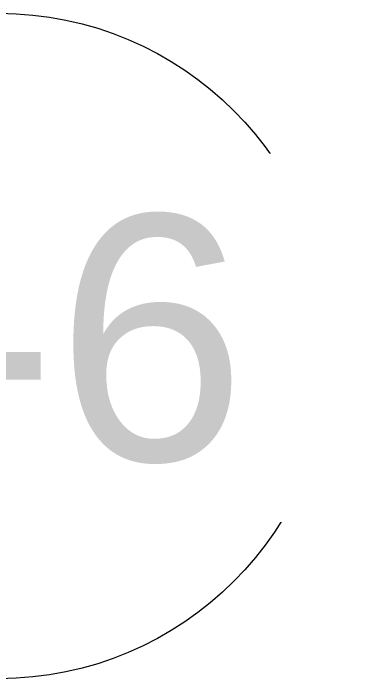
# Model space of a CAD drawing. Header units: inches. Extents: x 20426 to 36845, y -248 to 750.
# Drawn here: x 26757.4 to 26790.3, y 489.5 to 553.5 of the extents above; entities that cross this region are included whole.
import ezdxf

# ---------------------------------------------------------------- set-up
doc = ezdxf.new("R2010")
doc.units = ezdxf.units.IN
doc.header["$MEASUREMENT"] = 0
doc.layers.add('S-GRID-IDEN', color=1, linetype='Continuous', lineweight=9)
doc.styles.add('Arial_1', font='arial.ttf', dxfattribs={"height": 23.60479})

# ---------------------------------------------------------------- blocks, each defined once
blk = doc.blocks.new('Grid - Grid Head - Circle-14747-Elevation - South')
at = {"layer": 'S-GRID-IDEN'}
blk.add_circle((23085.89, 521.493), 32, dxfattribs=at)

msp = doc.modelspace()

# ---------------------------------------------------------------- block references
at = {"layer": 'S-GRID-IDEN'}
msp.add_blockref('Grid - Grid Head - Circle-14747-Elevation - South', (3670.17007, 0), dxfattribs=at)

# ---------------------------------------------------------------- next in the draw order: texts
at = {"layer": 'S-GRID-IDEN', "insert": (26756.05415, 534.07551), "char_height": 23.60479, "width": 56.736, "attachment_point": 2, "line_spacing_factor": 0.938532, "style": 'Arial_1', "bg_fill": 3, "box_fill_scale": 1.25, "bg_fill_color": 0, "bg_fill_transparency": 0}
msp.add_mtext('1-6', dxfattribs=at)

# ---------------------------------------------------------------- next in the draw order: block references
at = {"layer": 'S-GRID-IDEN'}
msp.add_blockref('Grid - Grid Head - Circle-14747-Elevation - South', (3670.17007, 0), dxfattribs=at)

# ---------------------------------------------------------------- next in the draw order: texts
at = {"layer": 'S-GRID-IDEN', "insert": (26756.05415, 534.07551), "char_height": 23.60479, "width": 56.736, "attachment_point": 2, "line_spacing_factor": 0.938532, "style": 'Arial_1', "bg_fill": 3, "box_fill_scale": 1.25, "bg_fill_color": 0, "bg_fill_transparency": 0}
msp.add_mtext('2-6', dxfattribs=at)

doc.saveas('drawing.dxf')
